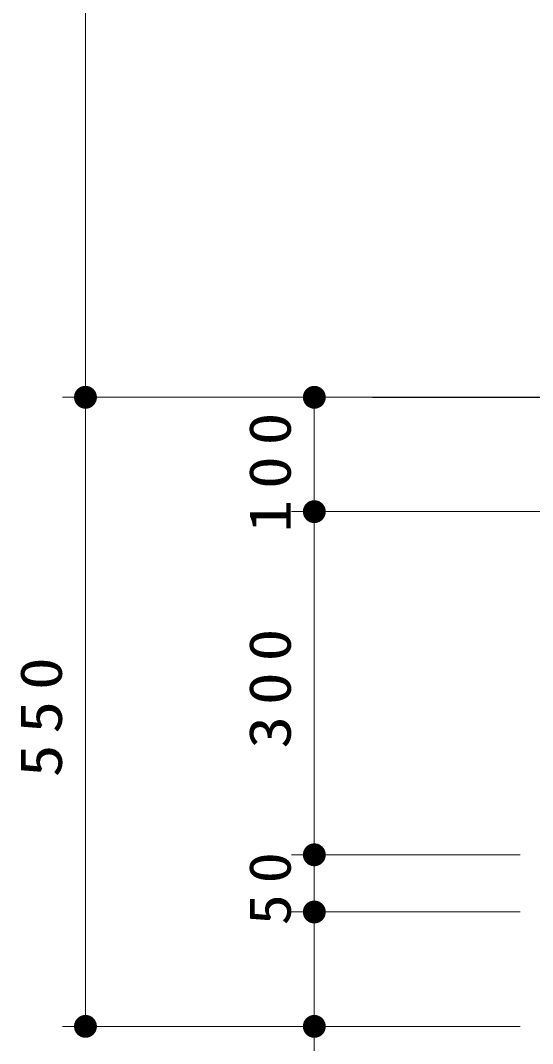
# Model space of a CAD drawing. Units: millimetres on the paper, scale 1:20. Extents: x 475 to 924, y -26 to 257.
# Drawn here: x 675.65 to 698.03, y 93.87 to 138.59 of the extents above; entities that cross this region are included whole.
import ezdxf

# ---------------------------------------------------------------- set-up
doc = ezdxf.new("R2010")
doc.units = ezdxf.units.MM
doc.layers.add('LY_1', color=7, linetype='Continuous', lineweight=13)
doc.styles.add('ＭＳ ゴシック', font='')
doc.styles.get('ＭＳ ゴシック').set_extended_font_data('MS Gothic')

# ---------------------------------------------------------------- blocks, each defined once
blk = doc.blocks.new('filled_dot')
at = {"color": 0, "linetype": 'Continuous', "lineweight": -2, "const_width": 1.25}
blk.add_lwpolyline([(-0.625, 0, 1), (0.625, 0, 1)], format="xyb", close=True, dxfattribs=at)

msp = doc.modelspace()

# ---------------------------------------------------------------- linework, layer by layer
at = {"layer": 'LY_1'}
for p, q in [((678.493, 122.123), (678.493, 169.623)), ((687.493, 122.123), (677.493, 122.123)), ((690.034, 122.123), (677.493, 122.123)), ((678.493, 94.623), (678.493, 122.123)), ((697.564, 122.123), (687.493, 122.123)), ((688.493, 117.123), (688.493, 122.123)), ((699.993, 117.123), (687.493, 117.123)), ((688.493, 102.123), (688.493, 117.123)), ((697.493, 102.123), (687.493, 102.123)), ((697.493, 102.123), (687.493, 102.123)), ((688.493, 99.623), (688.493, 102.123)), ((697.493, 99.623), (687.493, 99.623)), ((688.493, 87.795), (688.493, 99.623)), ((687.493, 94.623), (677.493, 94.623)), ((697.493, 94.623), (687.493, 94.623))]:
    msp.add_line(p, q, dxfattribs=at)
at = {"layer": 'LY_1', "lineweight": 25}
msp.add_line((691.034, 122.123), (706.393, 122.123), dxfattribs=at)

# ---------------------------------------------------------------- block references
at = {"layer": 'LY_1', "xscale": 0.4, "yscale": 0.4}
for p, rotation in [((678.493, 122.123), 270), ((678.493, 122.123), 90), ((688.493, 122.123), 270), ((688.493, 117.123), 90), ((688.493, 117.123), 270), ((688.493, 102.123), 90), ((688.493, 102.123), 270), ((688.493, 99.623), 270), ((688.493, 99.623), 90), ((678.493, 94.623), 90), ((688.493, 94.623), 90)]:
    msp.add_blockref('filled_dot', p, dxfattribs=dict(at, rotation=rotation))

# ---------------------------------------------------------------- texts
at = {"layer": 'LY_1', "char_height": 1.833, "attachment_point": 8, "rotation": 90, "style": 'ＭＳ ゴシック'}
for s, insert in [('\\T1.33;\\W1.15;100', (687.493, 119.068)), ('\\T1.33;\\W1.15;300', (687.493, 109.623)), ('\\T1.33;\\W1.15;550', (677.493, 108.373)), ('\\T1.34;\\W1.1;50', (687.493, 100.873))]:
    msp.add_mtext(s, dxfattribs=dict(at, insert=insert))

doc.saveas('drawing.dxf')
